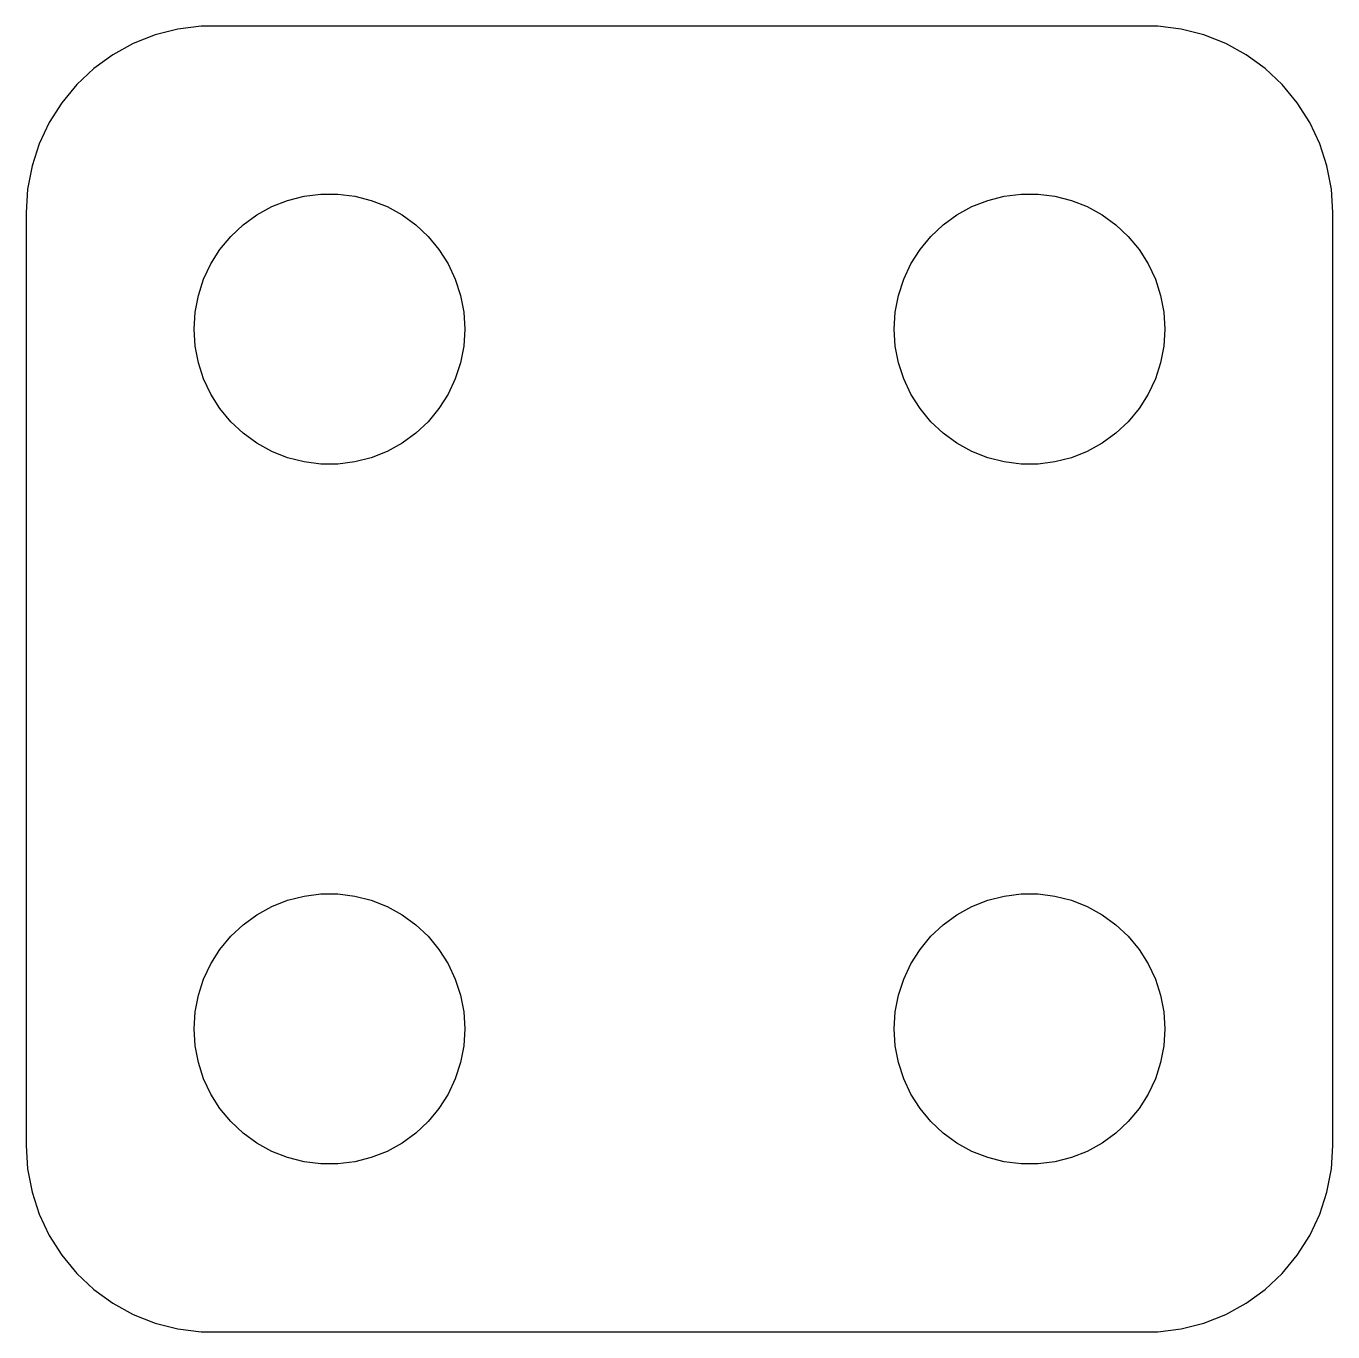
# Model space of a CAD drawing. Header units: metres. Extents: x -14 to 14, y -14 to 14.
import ezdxf

# ---------------------------------------------------------------- set-up
doc = ezdxf.new("R2010")
doc.units = ezdxf.units.M

msp = doc.modelspace()

# ---------------------------------------------------------------- linework, layer by layer
for p, q in [((-11.2361, 13.8042), (-11.7031, 13.6193)), ((-10.7495, 13.9291), (-11.2361, 13.8042)), ((-10.2512, 13.9921), (-10.7495, 13.9291)), ((10.2512, 13.9921), (-10.2512, 13.9921)), ((10.7495, 13.9291), (10.2512, 13.9921)), ((11.2361, 13.8042), (10.7495, 13.9291)), ((11.7031, 13.6193), (11.2361, 13.8042)), ((-11.7031, 13.6193), (-12.1433, 13.3773)), ((12.1433, 13.3773), (11.7031, 13.6193)), ((-12.1433, 13.3773), (-12.5497, 13.082)), ((12.5497, 13.082), (12.1433, 13.3773)), ((-12.5497, 13.082), (-12.9159, 12.7382)), ((12.9159, 12.7382), (12.5497, 13.082)), ((-12.9159, 12.7382), (-13.2361, 12.3511)), ((13.2361, 12.3511), (12.9159, 12.7382)), ((-13.2361, 12.3511), (-13.5052, 11.927)), ((13.5052, 11.927), (13.2361, 12.3511)), ((-13.5052, 11.927), (-13.7191, 11.4725)), ((13.7191, 11.4725), (13.5052, 11.927)), ((-13.7191, 11.4725), (-13.8743, 10.9948)), ((13.8743, 10.9948), (13.7191, 11.4725)), ((-13.8743, 10.9948), (-13.9684, 10.5013)), ((13.9684, 10.5013), (13.8743, 10.9948)), ((-13.9684, 10.5013), (-14, 10)), ((-8.0434, 10.3486), (-7.68208, 10.3943)), ((-7.68208, 10.3943), (-7.3179, 10.3943)), ((-7.3179, 10.3943), (-6.95659, 10.3486)), ((6.95659, 10.3486), (7.3179, 10.3943)), ((7.3179, 10.3943), (7.68208, 10.3943)), ((7.68208, 10.3943), (8.0434, 10.3486)), ((14, 10), (13.9684, 10.5013)), ((-9.05389, 9.94855), (-8.73476, 10.124)), ((-8.73476, 10.124), (-8.39615, 10.2581)), ((-8.39615, 10.2581), (-8.0434, 10.3486)), ((-6.95659, 10.3486), (-6.60384, 10.2581)), ((-6.60384, 10.2581), (-6.26523, 10.124)), ((-6.26523, 10.124), (-5.94609, 9.94855)), ((5.94609, 9.94855), (6.26523, 10.124)), ((6.26523, 10.124), (6.60384, 10.2581)), ((6.60384, 10.2581), (6.95659, 10.3486)), ((8.0434, 10.3486), (8.39615, 10.2581)), ((8.39615, 10.2581), (8.73476, 10.124)), ((8.73476, 10.124), (9.05389, 9.94855)), ((-14, 10), (-14, -10)), ((-9.34853, 9.73448), (-9.05389, 9.94855)), ((-5.94609, 9.94855), (-5.65146, 9.73448)), ((5.65146, 9.73448), (5.94609, 9.94855)), ((9.05389, 9.94855), (9.34853, 9.73448)), ((14, -10), (14, 10)), ((-9.614, 9.48518), (-9.34853, 9.73448)), ((-5.65146, 9.73448), (-5.38599, 9.48518)), ((5.38599, 9.48518), (5.65146, 9.73448)), ((9.34853, 9.73448), (9.614, 9.48518)), ((-9.84615, 9.20457), (-9.614, 9.48518)), ((-5.38599, 9.48518), (-5.15384, 9.20457)), ((5.15384, 9.20457), (5.38599, 9.48518)), ((9.614, 9.48518), (9.84615, 9.20457)), ((-10.0413, 8.89708), (-9.84615, 9.20457)), ((-5.15384, 9.20457), (-4.95871, 8.89708)), ((4.95871, 8.89708), (5.15384, 9.20457)), ((9.84615, 9.20457), (10.0413, 8.89708)), ((-10.1964, 8.56755), (-10.0413, 8.89708)), ((-4.95871, 8.89708), (-4.80363, 8.56755)), ((4.80363, 8.56755), (4.95871, 8.89708)), ((10.0413, 8.89708), (10.1964, 8.56755)), ((-10.3089, 8.22119), (-10.1964, 8.56755)), ((-4.80363, 8.56755), (-4.6911, 8.22119)), ((4.6911, 8.22119), (4.80363, 8.56755)), ((10.1964, 8.56755), (10.3089, 8.22119)), ((-10.3771, 7.86346), (-10.3089, 8.22119)), ((-4.6911, 8.22119), (-4.62286, 7.86346)), ((4.62286, 7.86346), (4.6911, 8.22119)), ((10.3089, 8.22119), (10.3771, 7.86346)), ((-10.4, 7.5), (-10.3771, 7.86346)), ((-4.62286, 7.86346), (-4.59999, 7.5)), ((4.59999, 7.5), (4.62286, 7.86346)), ((10.3771, 7.86346), (10.4, 7.5)), ((-10.3771, 7.13652), (-10.4, 7.5)), ((-4.59999, 7.5), (-4.62286, 7.13652)), ((4.62286, 7.13652), (4.59999, 7.5)), ((10.4, 7.5), (10.3771, 7.13652)), ((-10.3089, 6.77879), (-10.3771, 7.13652)), ((-4.62286, 7.13652), (-4.6911, 6.77879)), ((4.6911, 6.77879), (4.62286, 7.13652)), ((10.3771, 7.13652), (10.3089, 6.77879)), ((-10.1964, 6.43243), (-10.3089, 6.77879)), ((-4.6911, 6.77879), (-4.80363, 6.43243)), ((4.80363, 6.43243), (4.6911, 6.77879)), ((10.3089, 6.77879), (10.1964, 6.43243)), ((-10.0413, 6.10291), (-10.1964, 6.43243)), ((-4.80363, 6.43243), (-4.95871, 6.10291)), ((4.95871, 6.10291), (4.80363, 6.43243)), ((10.1964, 6.43243), (10.0413, 6.10291)), ((-9.84615, 5.79541), (-10.0413, 6.10291)), ((-4.95871, 6.10291), (-5.15384, 5.79541)), ((5.15384, 5.79541), (4.95871, 6.10291)), ((10.0413, 6.10291), (9.84615, 5.79541)), ((-9.614, 5.5148), (-9.84615, 5.79541)), ((-5.15384, 5.79541), (-5.38599, 5.5148)), ((5.38599, 5.5148), (5.15384, 5.79541)), ((9.84615, 5.79541), (9.614, 5.5148)), ((-9.34853, 5.2655), (-9.614, 5.5148)), ((-5.38599, 5.5148), (-5.65146, 5.2655)), ((5.65146, 5.2655), (5.38599, 5.5148)), ((9.614, 5.5148), (9.34853, 5.2655)), ((-9.05389, 5.05144), (-9.34853, 5.2655)), ((-8.73476, 4.87599), (-9.05389, 5.05144)), ((-5.94609, 5.05144), (-6.26523, 4.87599)), ((-5.65146, 5.2655), (-5.94609, 5.05144)), ((5.94609, 5.05144), (5.65146, 5.2655)), ((6.26523, 4.87599), (5.94609, 5.05144)), ((9.05389, 5.05144), (8.73476, 4.87599)), ((9.34853, 5.2655), (9.05389, 5.05144)), ((-8.39615, 4.74193), (-8.73476, 4.87599)), ((-6.26523, 4.87599), (-6.60384, 4.74193)), ((6.60384, 4.74193), (6.26523, 4.87599)), ((8.73476, 4.87599), (8.39615, 4.74193)), ((-8.0434, 4.65135), (-8.39615, 4.74193)), ((-7.68208, 4.60571), (-8.0434, 4.65135)), ((-7.3179, 4.60571), (-7.68208, 4.60571)), ((-6.95659, 4.65135), (-7.3179, 4.60571)), ((-6.60384, 4.74193), (-6.95659, 4.65135)), ((6.95659, 4.65135), (6.60384, 4.74193)), ((7.3179, 4.60571), (6.95659, 4.65135)), ((7.68208, 4.60571), (7.3179, 4.60571)), ((8.0434, 4.65135), (7.68208, 4.60571)), ((8.39615, 4.74193), (8.0434, 4.65135)), ((-8.73476, -4.87599), (-8.39615, -4.74193)), ((-8.39615, -4.74193), (-8.0434, -4.65135)), ((-8.0434, -4.65135), (-7.68208, -4.60571)), ((-7.68208, -4.60571), (-7.3179, -4.60571)), ((-7.3179, -4.60571), (-6.95659, -4.65135)), ((-6.95659, -4.65135), (-6.60384, -4.74193)), ((-6.60384, -4.74193), (-6.26523, -4.87599)), ((6.26523, -4.87599), (6.60384, -4.74193)), ((6.60384, -4.74193), (6.95659, -4.65135)), ((6.95659, -4.65135), (7.3179, -4.60571)), ((7.3179, -4.60571), (7.68208, -4.60571)), ((7.68208, -4.60571), (8.0434, -4.65135)), ((8.0434, -4.65135), (8.39615, -4.74193)), ((8.39615, -4.74193), (8.73476, -4.87599)), ((-9.05389, -5.05144), (-8.73476, -4.87599)), ((-6.26523, -4.87599), (-5.94609, -5.05144)), ((5.94609, -5.05144), (6.26523, -4.87599)), ((8.73476, -4.87599), (9.05389, -5.05144)), ((-9.614, -5.5148), (-9.34853, -5.2655)), ((-9.34853, -5.2655), (-9.05389, -5.05144)), ((-5.94609, -5.05144), (-5.65146, -5.2655)), ((-5.65146, -5.2655), (-5.38599, -5.5148)), ((5.38599, -5.5148), (5.65146, -5.2655)), ((5.65146, -5.2655), (5.94609, -5.05144)), ((9.05389, -5.05144), (9.34853, -5.2655)), ((9.34853, -5.2655), (9.614, -5.5148)), ((-9.84615, -5.79541), (-9.614, -5.5148)), ((-5.38599, -5.5148), (-5.15384, -5.79541)), ((5.15384, -5.79541), (5.38599, -5.5148)), ((9.614, -5.5148), (9.84615, -5.79541)), ((-10.0413, -6.10291), (-9.84615, -5.79541)), ((-5.15384, -5.79541), (-4.95871, -6.10291)), ((4.95871, -6.10291), (5.15384, -5.79541)), ((9.84615, -5.79541), (10.0413, -6.10291)), ((-10.1964, -6.43243), (-10.0413, -6.10291)), ((-4.95871, -6.10291), (-4.80363, -6.43243)), ((4.80363, -6.43243), (4.95871, -6.10291)), ((10.0413, -6.10291), (10.1964, -6.43243)), ((-10.3089, -6.77879), (-10.1964, -6.43243)), ((-4.80363, -6.43243), (-4.6911, -6.77879)), ((4.6911, -6.77879), (4.80363, -6.43243)), ((10.1964, -6.43243), (10.3089, -6.77879)), ((-10.3771, -7.13652), (-10.3089, -6.77879)), ((-4.6911, -6.77879), (-4.62286, -7.13652)), ((4.62286, -7.13652), (4.6911, -6.77879)), ((10.3089, -6.77879), (10.3771, -7.13652)), ((-10.4, -7.5), (-10.3771, -7.13652)), ((-4.62286, -7.13652), (-4.59999, -7.5)), ((4.59999, -7.5), (4.62286, -7.13652)), ((10.3771, -7.13652), (10.4, -7.5)), ((-10.3771, -7.86346), (-10.4, -7.5)), ((-4.59999, -7.5), (-4.62286, -7.86346)), ((4.62286, -7.86346), (4.59999, -7.5)), ((10.4, -7.5), (10.3771, -7.86346)), ((-10.3089, -8.22119), (-10.3771, -7.86346)), ((-4.62286, -7.86346), (-4.6911, -8.22119)), ((4.6911, -8.22119), (4.62286, -7.86346)), ((10.3771, -7.86346), (10.3089, -8.22119)), ((-10.1964, -8.56755), (-10.3089, -8.22119)), ((-4.6911, -8.22119), (-4.80363, -8.56755)), ((4.80363, -8.56755), (4.6911, -8.22119)), ((10.3089, -8.22119), (10.1964, -8.56755)), ((-10.0413, -8.89708), (-10.1964, -8.56755)), ((-4.80363, -8.56755), (-4.95871, -8.89708)), ((4.95871, -8.89708), (4.80363, -8.56755)), ((10.1964, -8.56755), (10.0413, -8.89708)), ((-9.84615, -9.20457), (-10.0413, -8.89708)), ((-4.95871, -8.89708), (-5.15384, -9.20457)), ((5.15384, -9.20457), (4.95871, -8.89708)), ((10.0413, -8.89708), (9.84615, -9.20457)), ((-9.614, -9.48518), (-9.84615, -9.20457)), ((-5.15384, -9.20457), (-5.38599, -9.48518)), ((5.38599, -9.48518), (5.15384, -9.20457)), ((9.84615, -9.20457), (9.614, -9.48518)), ((-9.34853, -9.73448), (-9.614, -9.48518)), ((-5.38599, -9.48518), (-5.65146, -9.73448)), ((5.65146, -9.73448), (5.38599, -9.48518)), ((9.614, -9.48518), (9.34853, -9.73448)), ((-9.05389, -9.94855), (-9.34853, -9.73448)), ((-5.65146, -9.73448), (-5.94609, -9.94855)), ((5.94609, -9.94855), (5.65146, -9.73448)), ((9.34853, -9.73448), (9.05389, -9.94855)), ((-14, -10), (-13.9684, -10.5013)), ((-8.73476, -10.124), (-9.05389, -9.94855)), ((-5.94609, -9.94855), (-6.26523, -10.124)), ((6.26523, -10.124), (5.94609, -9.94855)), ((9.05389, -9.94855), (8.73476, -10.124)), ((13.9684, -10.5013), (14, -10)), ((-8.39615, -10.2581), (-8.73476, -10.124)), ((-8.0434, -10.3486), (-8.39615, -10.2581)), ((-7.68208, -10.3943), (-8.0434, -10.3486)), ((-6.95659, -10.3486), (-7.3179, -10.3943)), ((-6.60384, -10.2581), (-6.95659, -10.3486)), ((-6.26523, -10.124), (-6.60384, -10.2581)), ((6.60384, -10.2581), (6.26523, -10.124)), ((6.95659, -10.3486), (6.60384, -10.2581)), ((7.3179, -10.3943), (6.95659, -10.3486)), ((8.0434, -10.3486), (7.68208, -10.3943)), ((8.39615, -10.2581), (8.0434, -10.3486)), ((8.73476, -10.124), (8.39615, -10.2581)), ((-13.9684, -10.5013), (-13.8743, -10.9948)), ((-7.3179, -10.3943), (-7.68208, -10.3943)), ((7.68208, -10.3943), (7.3179, -10.3943)), ((13.8743, -10.9948), (13.9684, -10.5013)), ((-13.8743, -10.9948), (-13.7191, -11.4725)), ((13.7191, -11.4725), (13.8743, -10.9948)), ((-13.7191, -11.4725), (-13.5052, -11.927)), ((13.5052, -11.927), (13.7191, -11.4725)), ((-13.5052, -11.927), (-13.2361, -12.3511)), ((13.2361, -12.3511), (13.5052, -11.927)), ((-13.2361, -12.3511), (-12.9159, -12.7382)), ((12.9159, -12.7382), (13.2361, -12.3511)), ((-12.9159, -12.7382), (-12.5497, -13.082)), ((12.5497, -13.082), (12.9159, -12.7382)), ((-12.5497, -13.082), (-12.1433, -13.3773)), ((12.1433, -13.3773), (12.5497, -13.082)), ((-12.1433, -13.3773), (-11.7031, -13.6193)), ((11.7031, -13.6193), (12.1433, -13.3773)), ((-11.7031, -13.6193), (-11.2361, -13.8042)), ((11.2361, -13.8042), (11.7031, -13.6193)), ((-11.2361, -13.8042), (-10.7495, -13.9291)), ((-10.7495, -13.9291), (-10.2512, -13.9921)), ((-10.2512, -13.9921), (10.2512, -13.9921)), ((10.2512, -13.9921), (10.7495, -13.9291)), ((10.7495, -13.9291), (11.2361, -13.8042))]:
    msp.add_line(p, q)

doc.saveas('drawing.dxf')
